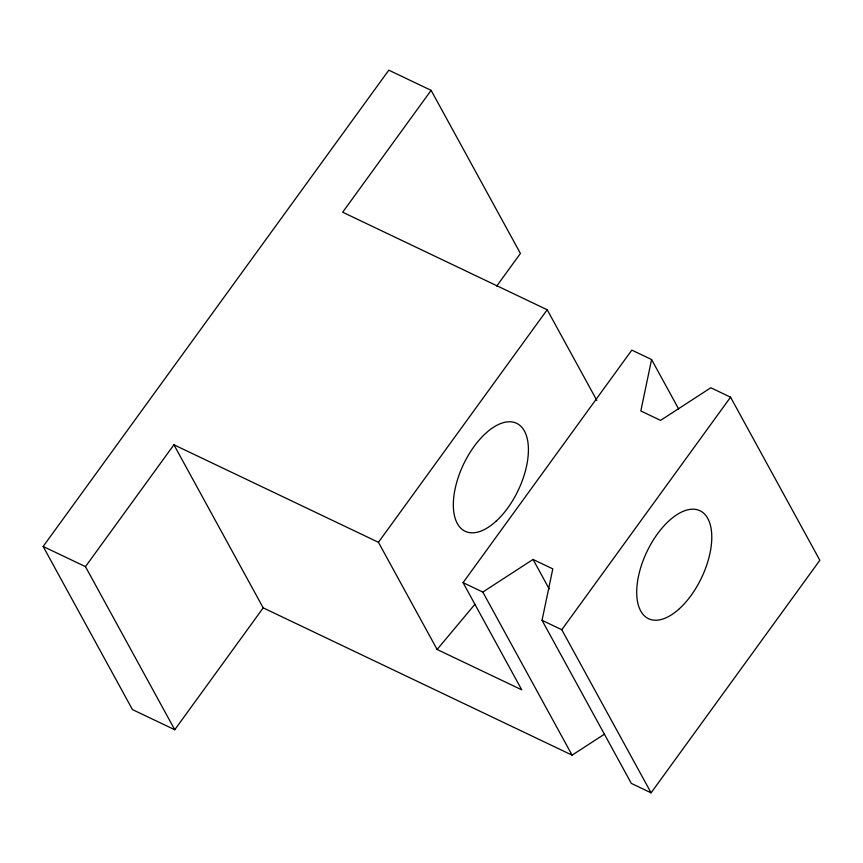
<?xml version="1.0" encoding="UTF-8"?>
<svg xmlns="http://www.w3.org/2000/svg" width="863" height="863" viewBox="0 0 863 863"><rect width="100%" height="100%" fill="white"/><g stroke="black" fill="none" stroke-linecap="round" stroke-linejoin="round"><path stroke-width="1.29" d="M651.576 359.526L640.821 410.961L660.562 420.378L710.81 387.767L730.562 397.185L819.85 560.281L651.09 792.827L631.338 783.41L542.05 620.314L552.795 568.868L533.054 559.451L482.805 592.061L463.064 582.654L631.824 350.108L651.576 359.526L678.652 408.986M174.758 729.742L85.469 566.646L173.916 444.769L263.204 607.865L174.758 729.742L132.438 709.569L43.15 546.473L388.814 70.173L431.122 90.356L520.421 253.452L496.721 286.095M431.122 90.356L342.676 212.222L547.196 309.752L596.851 400.443M463.064 582.654L521.737 689.828L437.11 649.472L378.436 542.298L547.196 309.752M651.09 792.827L561.791 629.731L730.562 397.185M437.11 649.472L474.974 604.219M263.204 607.865L572.104 755.157L604.478 734.143M173.916 444.769L378.436 542.298M542.05 620.314L561.791 629.731M43.15 546.473L85.469 566.646M533.054 559.451L549.17 588.9M482.805 592.061L572.104 755.157M496.042 521.263A59.795 30.27 -64.5 0 0 520.497 425.944A59.795 30.27 -64.5 0 0 456.096 484.639A59.795 30.27 -64.5 0 0 496.042 521.263M679.397 608.695A59.795 30.27 -64.5 0 0 703.863 513.377A59.795 30.27 -64.5 0 0 639.461 572.072A59.795 30.27 -64.5 0 0 679.397 608.695"/></g></svg>
